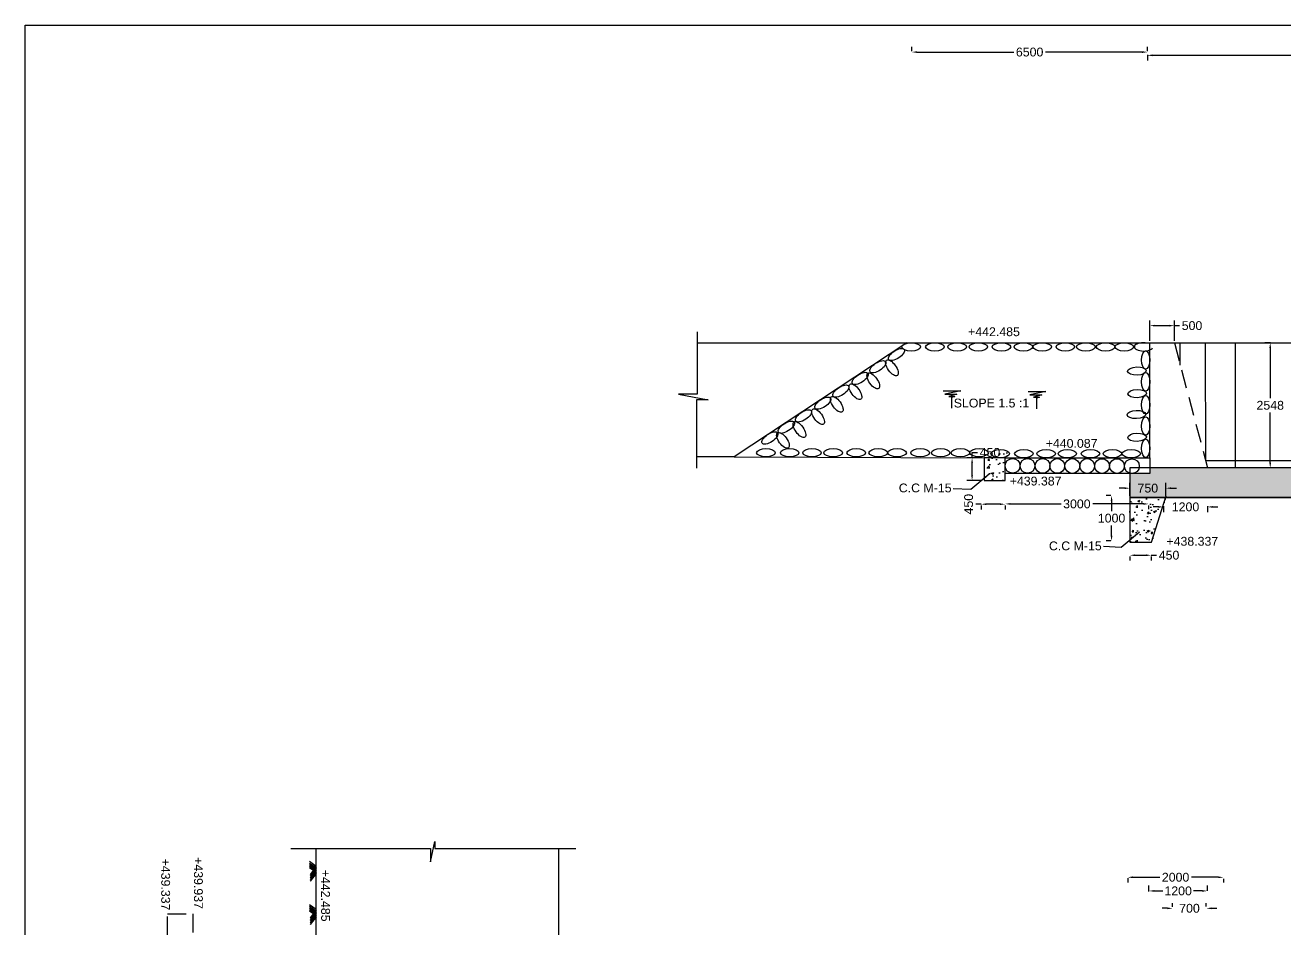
# Model space of a CAD drawing. Header units: metres. Extents: x 450 to 1468, y 479 to 784.
# Drawn here: x 1276.64 to 1319.42, y 753.38 to 784.07 of the extents above; entities that cross this region are included whole.
import ezdxf

# ---------------------------------------------------------------- set-up
doc = ezdxf.new("R2010")
doc.units = ezdxf.units.M
doc.header["$MEASUREMENT"] = 0
doc.linetypes.add('HIDDEN', pattern=[9.525, 6.35, -3.175])
for name, color, linetype in [('DIMENSION', 255, 'Continuous'), ('DRAWING', 7, 'Continuous'), ('TEXT', 255, 'Continuous')]:
    doc.layers.add(name, color=color, linetype=linetype)
doc.styles.get("Standard").update_dxf_attribs({"font": 'arial.ttf'})
doc.dimstyles.get("Standard").update_dxf_attribs({"dimtxt": 0.3, "dimasz": 0.18, "dimexe": 0.18, "dimexo": 0.0625, "dimgap": 0.09, "dimtad": 0, "dimtih": 1, "dimtoh": 1, "dimdec": 4, "dimzin": 0, "dimdsep": 46, "dimtxsty": 'Standard', "dimcen": 0.09, "dimadec": 0, "dimazin": 0, "dimtfac": 1, "dimtdec": 4, "dimtofl": 0, "dimtmove": 0, "dimatfit": 3, "dimfxl": 1, "dimtolj": 1, "dimtzin": 0, "dimarcsym": 0})

# ---------------------------------------------------------------- blocks, each defined once
blk = doc.blocks.new('*D64')
at = {"layer": 'Defpoints', "color": 0, "ltscale": 0.1, "transparency": 16777216}
for p in [(1315.665, 773.866), (1314.832, 773.285), (1315.665, 773.285)]:
    blk.add_point(p, dxfattribs=at)
at = {"layer": 'DIMENSION', "color": 0, "lineweight": -2, "ltscale": 0.1, "transparency": 16777216}
for p, q in [((1314.832, 773.347), (1314.832, 774.046)), ((1315.012, 773.866), (1315.485, 773.866)), ((1315.665, 773.347), (1315.665, 774.046)), ((1315.665, 773.866), (1315.845, 773.866))]:
    blk.add_line(p, q, dxfattribs=at)
at = {"layer": 'DIMENSION', "color": 0, "ltscale": 0.1, "transparency": 16777216}
for points in [[(1315.012, 773.896), (1315.012, 773.836), (1314.832, 773.866)], [(1315.485, 773.896), (1315.485, 773.836), (1315.665, 773.866)]]:
    blk.add_solid(points, dxfattribs=at)
at = {"layer": 'DIMENSION', "color": 0, "ltscale": 0.1, "transparency": 16777216, "insert": (1316.265, 773.866), "char_height": 0.3, "attachment_point": 5}
blk.add_mtext('\\A1;500', dxfattribs=at)
blk = doc.blocks.new('*D65')
at = {"layer": 'Defpoints', "color": 0, "ltscale": 0.1, "transparency": 16777216}
for p in [(1318.921, 773.285), (1318.989, 773.285), (1318.99, 769.036)]:
    blk.add_point(p, dxfattribs=at)
at = {"layer": 'DIMENSION', "color": 0, "lineweight": -2, "ltscale": 0.1, "transparency": 16777216}
for p, q in [((1318.927, 773.285), (1318.741, 773.285)), ((1318.921, 773.105), (1318.921, 771.404)), ((1318.921, 769.216), (1318.921, 770.917)), ((1318.927, 769.036), (1318.741, 769.036))]:
    blk.add_line(p, q, dxfattribs=at)
at = {"layer": 'DIMENSION', "color": 0, "ltscale": 0.1, "transparency": 16777216}
for points in [[(1318.891, 773.105), (1318.951, 773.105), (1318.921, 773.285)], [(1318.891, 769.216), (1318.951, 769.216), (1318.921, 769.036)]]:
    blk.add_solid(points, dxfattribs=at)
at = {"layer": 'DIMENSION', "color": 0, "ltscale": 0.1, "transparency": 16777216, "insert": (1318.921, 771.16), "char_height": 0.3, "attachment_point": 5}
blk.add_mtext('\\A1;2548', dxfattribs=at)
blk = doc.blocks.new('*D66')
at = {"layer": 'Defpoints', "color": 0, "ltscale": 0.1, "transparency": 16777216}
for p in [(1315.374, 768.347), (1314.153, 768.028), (1315.374, 768.028)]:
    blk.add_point(p, dxfattribs=at)
at = {"layer": 'DIMENSION', "color": 0, "lineweight": -2, "ltscale": 0.1, "transparency": 16777216}
for p, q in [((1313.973, 768.347), (1313.793, 768.347)), ((1314.153, 768.09), (1314.153, 768.527)), ((1315.374, 768.09), (1315.374, 768.527)), ((1315.554, 768.347), (1315.734, 768.347))]:
    blk.add_line(p, q, dxfattribs=at)
at = {"layer": 'DIMENSION', "color": 0, "ltscale": 0.1, "transparency": 16777216}
for points in [[(1313.973, 768.377), (1313.973, 768.317), (1314.153, 768.347)], [(1315.554, 768.377), (1315.554, 768.317), (1315.374, 768.347)]]:
    blk.add_solid(points, dxfattribs=at)
at = {"layer": 'DIMENSION', "color": 0, "ltscale": 0.1, "transparency": 16777216, "insert": (1314.764, 768.347), "char_height": 0.3, "attachment_point": 5}
blk.add_mtext('\\A1;750', dxfattribs=at)
blk = doc.blocks.new('*D67')
at = {"layer": 'Defpoints', "color": 0, "ltscale": 0.1, "transparency": 16777216}
for p in [(1313.569, 768.102), (1313.533, 766.555), (1313.569, 766.555)]:
    blk.add_point(p, dxfattribs=at)
at = {"layer": 'DIMENSION', "color": 0, "lineweight": -2, "ltscale": 0.1, "transparency": 16777216}
for p, q in [((1313.507, 768.102), (1313.353, 768.102)), ((1313.533, 767.922), (1313.533, 767.572)), ((1313.533, 766.735), (1313.533, 767.085)), ((1313.507, 766.555), (1313.353, 766.555))]:
    blk.add_line(p, q, dxfattribs=at)
at = {"layer": 'DIMENSION', "color": 0, "ltscale": 0.1, "transparency": 16777216}
for points in [[(1313.503, 767.922), (1313.563, 767.922), (1313.533, 768.102)], [(1313.503, 766.735), (1313.563, 766.735), (1313.533, 766.555)]]:
    blk.add_solid(points, dxfattribs=at)
at = {"layer": 'DIMENSION', "color": 0, "ltscale": 0.1, "transparency": 16777216, "insert": (1313.533, 767.329), "char_height": 0.3, "attachment_point": 5}
blk.add_mtext('\\A1;1000', dxfattribs=at)
blk = doc.blocks.new('*D68')
at = {"layer": 'Defpoints', "color": 0, "ltscale": 0.1, "transparency": 16777216}
for p in [(1309.919, 767.824), (1314.79, 767.824), (1314.79, 767.812)]:
    blk.add_point(p, dxfattribs=at)
at = {"layer": 'DIMENSION', "color": 0, "lineweight": -2, "ltscale": 0.1, "transparency": 16777216}
for p, q in [((1309.919, 767.761), (1309.919, 767.632)), ((1310.099, 767.812), (1311.817, 767.812)), ((1314.61, 767.812), (1312.892, 767.812)), ((1314.79, 767.761), (1314.79, 767.632))]:
    blk.add_line(p, q, dxfattribs=at)
at = {"layer": 'DIMENSION', "color": 0, "ltscale": 0.1, "transparency": 16777216}
for points in [[(1310.099, 767.842), (1310.099, 767.782), (1309.919, 767.812)], [(1314.61, 767.842), (1314.61, 767.782), (1314.79, 767.812)]]:
    blk.add_solid(points, dxfattribs=at)
at = {"layer": 'DIMENSION', "color": 0, "ltscale": 0.1, "transparency": 16777216, "insert": (1312.354, 767.812), "char_height": 0.3, "attachment_point": 5}
blk.add_mtext('\\A1;3000', dxfattribs=at)
blk = doc.blocks.new('*D69')
at = {"layer": 'Defpoints', "color": 0, "ltscale": 0.1, "transparency": 16777216}
for p in [(1309.102, 767.824), (1309.102, 767.804), (1309.919, 767.824)]:
    blk.add_point(p, dxfattribs=at)
at = {"layer": 'DIMENSION', "color": 0, "lineweight": -2, "ltscale": 0.1, "transparency": 16777216}
for p, q in [((1309.102, 767.804), (1308.922, 767.804)), ((1309.102, 767.761), (1309.102, 767.624)), ((1309.739, 767.804), (1309.282, 767.804)), ((1309.919, 767.761), (1309.919, 767.624))]:
    blk.add_line(p, q, dxfattribs=at)
at = {"layer": 'DIMENSION', "color": 0, "ltscale": 0.1, "transparency": 16777216}
for points in [[(1309.282, 767.834), (1309.282, 767.774), (1309.102, 767.804)], [(1309.739, 767.834), (1309.739, 767.774), (1309.919, 767.804)]]:
    blk.add_solid(points, dxfattribs=at)
at = {"layer": 'DIMENSION', "color": 0, "ltscale": 0.1, "transparency": 16777216, "insert": (1308.679, 767.804), "char_height": 0.3, "attachment_point": 5, "rotation": 90}
blk.add_mtext('\\A1;450', dxfattribs=at)
blk = doc.blocks.new('*D70')
at = {"layer": 'Defpoints', "color": 0, "ltscale": 0.1, "transparency": 16777216}
for p in [(1308.796, 769.38), (1309.203, 769.38), (1309.203, 768.605)]:
    blk.add_point(p, dxfattribs=at)
at = {"layer": 'DIMENSION', "color": 0, "lineweight": -2, "ltscale": 0.1, "transparency": 16777216}
for p, q in [((1309.14, 769.38), (1308.616, 769.38)), ((1308.796, 769.38), (1308.796, 769.56)), ((1308.796, 769.56), (1308.976, 769.56)), ((1308.796, 768.785), (1308.796, 769.2)), ((1309.14, 768.605), (1308.616, 768.605))]:
    blk.add_line(p, q, dxfattribs=at)
at = {"layer": 'DIMENSION', "color": 0, "ltscale": 0.1, "transparency": 16777216}
for points in [[(1308.766, 769.2), (1308.826, 769.2), (1308.796, 769.38)], [(1308.766, 768.785), (1308.826, 768.785), (1308.796, 768.605)]]:
    blk.add_solid(points, dxfattribs=at)
at = {"layer": 'DIMENSION', "color": 0, "ltscale": 0.1, "transparency": 16777216, "insert": (1309.403, 769.56), "char_height": 0.3, "attachment_point": 5}
blk.add_mtext('\\A1;450', dxfattribs=at)
blk = doc.blocks.new('*D71')
at = {"layer": 'Defpoints', "color": 0, "ltscale": 0.1, "transparency": 16777216}
for p in [(1315.301, 767.798), (1315.301, 767.711), (1316.786, 767.799)]:
    blk.add_point(p, dxfattribs=at)
at = {"layer": 'DIMENSION', "color": 0, "lineweight": -2, "ltscale": 0.1, "transparency": 16777216}
for p, q in [((1315.121, 767.711), (1314.941, 767.711)), ((1315.301, 767.736), (1315.301, 767.531)), ((1316.786, 767.737), (1316.786, 767.531)), ((1316.966, 767.711), (1317.146, 767.711))]:
    blk.add_line(p, q, dxfattribs=at)
at = {"layer": 'DIMENSION', "color": 0, "ltscale": 0.1, "transparency": 16777216}
for points in [[(1315.121, 767.741), (1315.121, 767.681), (1315.301, 767.711)], [(1316.966, 767.741), (1316.966, 767.681), (1316.786, 767.711)]]:
    blk.add_solid(points, dxfattribs=at)
at = {"layer": 'DIMENSION', "color": 0, "ltscale": 0.1, "transparency": 16777216, "insert": (1316.044, 767.711), "char_height": 0.3, "attachment_point": 5}
blk.add_mtext('\\A1;1200', dxfattribs=at)
blk = doc.blocks.new('*D72')
at = {"layer": 'Defpoints', "color": 0, "ltscale": 0.1, "transparency": 16777216}
for p in [(1314.153, 766.085), (1314.878, 766.085), (1314.878, 766.07)]:
    blk.add_point(p, dxfattribs=at)
at = {"layer": 'DIMENSION', "color": 0, "lineweight": -2, "ltscale": 0.1, "transparency": 16777216}
for p, q in [((1314.153, 766.022), (1314.153, 765.89)), ((1314.333, 766.07), (1314.698, 766.07)), ((1314.878, 766.07), (1315.058, 766.07)), ((1314.878, 766.022), (1314.878, 765.89))]:
    blk.add_line(p, q, dxfattribs=at)
at = {"layer": 'DIMENSION', "color": 0, "ltscale": 0.1, "transparency": 16777216}
for points in [[(1314.333, 766.1), (1314.333, 766.04), (1314.153, 766.07)], [(1314.698, 766.1), (1314.698, 766.04), (1314.878, 766.07)]]:
    blk.add_solid(points, dxfattribs=at)
at = {"layer": 'DIMENSION', "color": 0, "ltscale": 0.1, "transparency": 16777216, "insert": (1315.485, 766.07), "char_height": 0.3, "attachment_point": 5}
blk.add_mtext('\\A1;450', dxfattribs=at)
blk = doc.blocks.new('*D74')
at = {"layer": 'Defpoints', "color": 0, "ltscale": 0.1, "transparency": 16777216}
for p in [(1306.748, 783.129), (1314.751, 783.156), (1314.751, 783.129)]:
    blk.add_point(p, dxfattribs=at)
at = {"layer": 'DIMENSION', "color": 0, "lineweight": -2, "ltscale": 0.1, "transparency": 16777216}
for p, q in [((1306.748, 783.192), (1306.748, 783.336)), ((1314.751, 783.192), (1314.751, 783.336)), ((1306.928, 783.156), (1310.211, 783.156)), ((1314.571, 783.156), (1311.288, 783.156))]:
    blk.add_line(p, q, dxfattribs=at)
at = {"layer": 'DIMENSION', "color": 0, "ltscale": 0.1, "transparency": 16777216}
for points in [[(1306.928, 783.186), (1306.928, 783.126), (1306.748, 783.156)], [(1314.571, 783.186), (1314.571, 783.126), (1314.751, 783.156)]]:
    blk.add_solid(points, dxfattribs=at)
at = {"layer": 'DIMENSION', "color": 0, "ltscale": 0.1, "transparency": 16777216, "insert": (1310.75, 783.156), "char_height": 0.3, "attachment_point": 5}
blk.add_mtext('\\A1;6500', dxfattribs=at)
blk = doc.blocks.new('*D75')
at = {"layer": 'Defpoints', "color": 0, "ltscale": 0.1, "transparency": 16777216}
for p in [(1314.751, 783.129), (1330.514, 783.129), (1330.514, 783.046)]:
    blk.add_point(p, dxfattribs=at)
at = {"layer": 'DIMENSION', "color": 0, "lineweight": -2, "ltscale": 0.1, "transparency": 16777216}
for p, q in [((1314.751, 783.067), (1314.751, 782.866)), ((1314.931, 783.046), (1322.095, 783.046)), ((1330.334, 783.046), (1323.17, 783.046)), ((1330.514, 783.067), (1330.514, 782.866))]:
    blk.add_line(p, q, dxfattribs=at)
at = {"layer": 'DIMENSION', "color": 0, "ltscale": 0.1, "transparency": 16777216}
for points in [[(1314.931, 783.076), (1314.931, 783.016), (1314.751, 783.046)], [(1330.334, 783.076), (1330.334, 783.016), (1330.514, 783.046)]]:
    blk.add_solid(points, dxfattribs=at)
at = {"layer": 'DIMENSION', "color": 0, "ltscale": 0.1, "transparency": 16777216, "insert": (1322.633, 783.046), "char_height": 0.3, "attachment_point": 5}
blk.add_mtext('\\A1;9750', dxfattribs=at)
blk = doc.blocks.new('*D151')
at = {"layer": 'Defpoints', "color": 0, "ltscale": 0.1, "transparency": 16777216}
for p in [(1315.606, 754.073), (1316.751, 754.08), (1316.751, 754.08)]:
    blk.add_point(p, dxfattribs=at)
at = {"layer": 'DIMENSION', "color": 0, "lineweight": -2, "ltscale": 0.1, "transparency": 16777216}
for p, q in [((1315.606, 754.136), (1315.606, 754.26)), ((1316.751, 754.143), (1316.751, 754.26)), ((1315.426, 754.08), (1315.246, 754.08)), ((1316.931, 754.08), (1317.111, 754.08))]:
    blk.add_line(p, q, dxfattribs=at)
at = {"layer": 'DIMENSION', "color": 0, "ltscale": 0.1, "transparency": 16777216}
for points in [[(1315.426, 754.11), (1315.426, 754.05), (1315.606, 754.08)], [(1316.931, 754.11), (1316.931, 754.05), (1316.751, 754.08)]]:
    blk.add_solid(points, dxfattribs=at)
at = {"layer": 'DIMENSION', "color": 0, "ltscale": 0.1, "transparency": 16777216, "insert": (1316.179, 754.08), "char_height": 0.3, "attachment_point": 5}
blk.add_mtext('\\A1;700', dxfattribs=at)
blk = doc.blocks.new('*D152')
at = {"layer": 'Defpoints', "color": 0, "ltscale": 0.1, "transparency": 16777216}
for p in [(1316.786, 754.67), (1314.801, 754.593), (1316.786, 754.607)]:
    blk.add_point(p, dxfattribs=at)
at = {"layer": 'DIMENSION', "color": 0, "lineweight": -2, "ltscale": 0.1, "transparency": 16777216}
for p, q in [((1314.801, 754.656), (1314.801, 754.85)), ((1314.981, 754.67), (1315.27, 754.67)), ((1316.606, 754.67), (1316.317, 754.67)), ((1316.786, 754.67), (1316.786, 754.85))]:
    blk.add_line(p, q, dxfattribs=at)
at = {"layer": 'DIMENSION', "color": 0, "ltscale": 0.1, "transparency": 16777216}
for points in [[(1314.981, 754.7), (1314.981, 754.64), (1314.801, 754.67)], [(1316.606, 754.7), (1316.606, 754.64), (1316.786, 754.67)]]:
    blk.add_solid(points, dxfattribs=at)
at = {"layer": 'DIMENSION', "color": 0, "ltscale": 0.1, "transparency": 16777216, "insert": (1315.794, 754.67), "char_height": 0.3, "attachment_point": 5}
blk.add_mtext('\\A1;1200', dxfattribs=at)
blk = doc.blocks.new('*D153')
at = {"layer": 'Defpoints', "color": 0, "ltscale": 0.1, "transparency": 16777216}
for p in [(1314.08, 755.162), (1317.334, 755.148), (1317.334, 755.134)]:
    blk.add_point(p, dxfattribs=at)
at = {"layer": 'DIMENSION', "color": 0, "lineweight": -2, "ltscale": 0.1, "transparency": 16777216}
for p, q in [((1314.08, 755.099), (1314.08, 754.954)), ((1314.26, 755.134), (1315.167, 755.134)), ((1317.154, 755.134), (1316.247, 755.134)), ((1317.334, 755.086), (1317.334, 754.954))]:
    blk.add_line(p, q, dxfattribs=at)
at = {"layer": 'DIMENSION', "color": 0, "ltscale": 0.1, "transparency": 16777216}
for points in [[(1314.26, 755.164), (1314.26, 755.104), (1314.08, 755.134)], [(1317.154, 755.164), (1317.154, 755.104), (1317.334, 755.134)]]:
    blk.add_solid(points, dxfattribs=at)
at = {"layer": 'DIMENSION', "color": 0, "ltscale": 0.1, "transparency": 16777216, "insert": (1315.707, 755.134), "char_height": 0.3, "attachment_point": 5}
blk.add_mtext('\\A1;2000', dxfattribs=at)

msp = doc.modelspace()

# ---------------------------------------------------------------- hatches: boundary and pattern name
at = {"layer": 'DIMENSION', "ltscale": 0.1}
h = msp.add_hatch(dxfattribs=at)
h.set_pattern_fill('AR-CONC', scale=0.09)
h.set_pattern_definition([(50, (0, 0), (0.64553416, -0.05647692), [0.0675, -0.7425]), (355, (0, 0), (-0.1248762, 0.67697292), [0.054, -0.594]), (100.451444, (0.0538, -0.0047), (0.52065796, 0.620496), [0.05736617, -0.6310279]), (46.1842, (0, 0.18), (0.9605172, -0.14896735), [0.10125, -1.11375]), (96.635635, (0.08, 0.1676), (0.84119575, 0.87670674), [0.0860493, -0.9465424]), (351.184164, (0, 0.18), (0.84119575, 0.87670674), [0.081, -0.891]), (21, (0.09, 0.135), (0.53721635, -0.362357), [0.0675, -0.7425]), (326, (0.09, 0.135), (0.2189838, 0.65263504), [0.054, -0.594]), (71.451445, (0.13477, 0.1048), (0.75620014, 0.29027804), [0.05736617, -0.6310279]), (37.5, (0, 0), (0.01094387, 0.29960447), [0, -0.5868, 0, -0.603, 0, -0.59625]), (7.5, (0, 0), (0.236762584, 0.35497054), [0, -0.3438, 0, -0.5733, 0, -0.22725]), (327.5, (-0.2007, 0), (0.480440193, -0.020299385), [0, -0.225, 0, -0.702, 0, -0.9315]), (317.5, (-0.2907, 0), (0.52486755, 0.09009448), [0, -0.2925, 0, -0.4662, 0, -0.6615])])
edge = h.paths.add_edge_path()
edge.add_line((1309.9193, 769.38042), (1309.75517, 769.38042))
edge.add_ellipse((1309.74825, 769.5197), major_axis=(-0.31529, 0), ratio=0.44187519, start_angle=88.743118, end_angle=91.256882, ccw=False)
edge.add_ellipse((1309.74825, 769.5197), major_axis=(-0.31529, 0), ratio=0.44187519, start_angle=91.256882, end_angle=448.743118)
edge.add_line((1309.74133, 769.38042), (1309.20271, 769.38042))
edge.add_line((1309.20271, 769.38042), (1309.20271, 768.60505))
edge.add_line((1309.20271, 768.60505), (1309.9193, 768.60505))
edge.add_line((1309.9193, 768.60505), (1309.9193, 769.38042))
h.paths.add_polyline_path([(1315.37426, 768.02792), (1314.15341, 768.02792), (1314.15341, 766.5104), (1314.89314, 766.5104)])
at = {"layer": 'DRAWING', "ltscale": 0.1}
h = msp.add_hatch(dxfattribs=at)
h.set_pattern_fill('AR-CONC', scale=0.05)
h.set_pattern_definition([(50, (0, 0), (0.35863009, -0.03137607), [0.0375, -0.4125]), (355, (0, 0), (-0.06937567, 0.37609607), [0.03, -0.33]), (100.451444, (0.0299, -0.0026), (0.28925442, 0.344719995), [0.0318701, -0.35057106]), (46.1842, (0, 0.1), (0.53362067, -0.08275964), [0.05625, -0.61875]), (96.635635, (0.04447, 0.0931), (0.46733097, 0.4870593), [0.04780517, -0.52585688]), (351.184164, (0, 0.1), (0.46733097, 0.4870593), [0.045, -0.495]), (21, (0.05, 0.075), (0.298453526, -0.201309445), [0.0375, -0.4125]), (326, (0.05, 0.075), (0.12165767, 0.36257502), [0.03, -0.33]), (71.451445, (0.07487, 0.05822), (0.42011119, 0.16126558), [0.031870095, -0.35057106]), (37.5, (0, 0), (0.006079928, 0.166446927), [0, -0.326, 0, -0.335, 0, -0.33125]), (7.5, (0, 0), (0.131534769, 0.197205856), [0, -0.191, 0, -0.3185, 0, -0.12625]), (327.5, (-0.1115, 0), (0.266911218, -0.011277436), [0, -0.125, 0, -0.39, 0, -0.5175]), (317.5, (-0.1615, 0), (0.291593085, 0.05005249), [0, -0.1625, 0, -0.259, 0, -0.3675])])
h.paths.add_polyline_path([(1329.86135, 769.03596), (1314.83193, 769.03596), (1314.83193, 768.84134), (1314.15341, 768.84134), (1314.15341, 768.02792), (1329.86135, 768.02792)])
h.paths.add_polyline_path([(1320.87743, 768.22695), (1322.56447, 768.22695), (1322.56447, 768.84517), (1320.87743, 768.84517)], flags=24)

# ---------------------------------------------------------------- linework, layer by layer
for points in [[(1299.45589, 773.28334), (1324.44623, 773.28544), (1340.43173, 781.39892), (1355.39148, 781.39892), (1368.92935, 772.1698)], [(1299.46283, 773.65495), (1299.46283, 771.54067), (1298.82809, 771.54067), (1299.82998, 771.34788), (1299.43174, 771.34788), (1299.43174, 769.02268)], [(1306.576, 773.28394), (1300.71147, 769.41426), (1299.44776, 769.41426)], [(1314.83193, 769.38042), (1314.8316, 773.28463)], [(1315.86456, 772.52987), (1315.8645, 773.28472)], [(1329.86164, 769.28079), (1316.72851, 769.28079), (1316.72817, 773.28479)], [(1317.72972, 773.28488), (1317.72972, 769.03596)], [(1307.81912, 771.65133), (1308.41679, 771.65133), (1307.87395, 771.53919), (1308.27845, 771.53919), (1308.00444, 771.46096), (1308.20799, 771.46096), (1308.10097, 771.42705), (1308.10097, 771.06718)], [(1310.70055, 771.63017), (1311.29822, 771.63017), (1310.75538, 771.51803), (1311.15989, 771.51803), (1310.88587, 771.43981), (1311.08942, 771.43981), (1310.9824, 771.40589), (1310.9824, 771.04602)], [(1300.71147, 769.41426), (1309.20271, 769.38042)], [(1328.99797, 769.28072), (1316.7257, 769.28072)], [(1314.15341, 768.08253), (1314.15341, 766.5104), (1314.89314, 766.5104), (1315.39157, 768.08253)], [(1329.86135, 768.02792), (1314.15341, 768.02792)], [(1285.65867, 756.11321), (1290.40216, 756.11321), (1290.40216, 755.66296), (1290.54422, 756.34418), (1290.54422, 756.11118), (1295.34282, 756.11118)], [(1294.74889, 756.11118), (1294.74889, 720.48783), (1285.39041, 720.4955)], [(1286.52398, 743.15766), (1286.52398, 756.11981)], [(1286.52398, 755.50533), (1286.2974, 755.66826)], [(1286.52398, 755.4448), (1286.2974, 755.60773)], [(1286.52398, 755.39126), (1286.2974, 755.55419)], [(1286.52398, 755.33309), (1286.2974, 755.49602)], [(1286.52398, 755.48609), (1286.32047, 755.22957), (1286.32047, 755.22957)], [(1286.52398, 755.29123), (1286.2974, 755.45416)], [(1286.52398, 755.42928), (1286.32047, 755.17276), (1286.32047, 755.17276)], [(1286.52398, 755.37338), (1286.32047, 755.11685), (1286.32047, 755.11685)], [(1286.52398, 755.31295), (1286.32047, 755.05643), (1286.32047, 755.05643)], [(1286.52398, 755.26071), (1286.32047, 755.00419), (1286.32047, 755.00419)], [(1286.52398, 754.03514), (1286.2974, 754.19807)], [(1286.52398, 753.9746), (1286.2974, 754.13753)], [(1286.52398, 753.92107), (1286.2974, 754.084)], [(1286.52398, 753.8629), (1286.2974, 754.02583)], [(1286.52398, 753.82104), (1286.2974, 753.98397)], [(1286.52398, 754.0159), (1286.32047, 753.75938), (1286.32047, 753.75938)], [(1286.52398, 753.95909), (1286.32047, 753.70257), (1286.32047, 753.70257)], [(1286.52398, 753.90318), (1286.32047, 753.64666), (1286.32047, 753.64666)], [(1286.52398, 753.84276), (1286.32047, 753.58624), (1286.32047, 753.58624)], [(1286.52398, 753.79052), (1286.32047, 753.534), (1286.32047, 753.534)]]:
    msp.add_lwpolyline(points, dxfattribs=at)
at = {"layer": 'DRAWING', "linetype": 'HIDDEN', "ltscale": 0.1}
for points in [[(1315.66451, 773.2847), (1316.79057, 769.03596)], [(1281.4721, 741.7359), (1281.4721, 753.88908), (1282.33421, 753.88908), (1282.33421, 741.07888)]]:
    msp.add_lwpolyline(points, dxfattribs=at)
at = {"layer": 'DRAWING', "ltscale": 0.1}
for points in [[(1309.9193, 769.38042), (1309.20271, 769.38042), (1309.20271, 768.60505), (1309.9193, 768.60505)], [(1314.83193, 768.84134), (1309.9193, 768.84134), (1309.9193, 769.38042), (1314.83193, 769.38042)], [(1314.15341, 768.02792), (1329.86135, 768.02792), (1329.86135, 769.03596), (1314.15341, 769.03596)]]:
    msp.add_lwpolyline(points, close=True, dxfattribs=at)
at = {"layer": 'DRAWING'}
for centre in [(1310.16992, 769.10694), (1310.67759, 769.10599), (1311.18895, 769.1045), (1311.68676, 769.10304), (1312.20096, 769.10154), (1312.70315, 769.10007), (1313.21082, 769.09858), (1313.71563, 769.09711), (1314.22241, 769.09563)]:
    msp.add_circle(centre, 0.25061, dxfattribs=at)
for centre, major_axis in [((1306.22671, 772.88655), (0.26327, 0.17347)), ((1306.72567, 773.14463), (-0.31529, 0)), ((1307.53259, 773.14463), (-0.31529, 0)), ((1308.28856, 773.14463), (-0.31529, 0)), ((1309.0091, 773.14463), (-0.31529, 0)), ((1309.7926, 773.14463), (-0.31529, 0)), ((1310.53909, 773.14463), (-0.31529, 0)), ((1311.17857, 773.14463), (-0.31529, 0)), ((1311.96348, 773.14463), (-0.31529, 0)), ((1312.66038, 773.14463), (-0.31529, 0)), ((1313.32975, 773.14463), (-0.31529, 0)), ((1313.96364, 773.14463), (-0.31529, 0)), ((1314.68905, 772.69861), (0, -0.31529)), ((1305.59545, 772.4706), (0.26327, 0.17347)), ((1306.07464, 772.43469), (0.18338, -0.25647)), ((1304.99378, 772.07415), (0.26327, 0.17347)), ((1305.44043, 771.99116), (0.18338, -0.25647)), ((1314.39411, 772.32522), (-0.31506, -0.01201)), ((1314.69239, 771.96006), (0, -0.31529)), ((1304.33954, 771.64306), (0.26327, 0.17347)), ((1304.83402, 771.6228), (0.18338, -0.25647)), ((1303.72467, 771.23391), (0.26327, 0.17347)), ((1304.19874, 771.19307), (0.18338, -0.25647)), ((1314.4034, 771.5583), (-0.31506, -0.01201)), ((1314.69239, 771.17656), (0, -0.31529)), ((1303.06924, 770.80204), (0.26327, 0.17347)), ((1303.56573, 770.77751), (0.18338, -0.25647)), ((1314.37733, 770.84926), (-0.31506, -0.01201)), ((1302.48731, 770.4186), (0.26327, 0.17347)), ((1302.93104, 770.33966), (0.18338, -0.25647)), ((1314.69239, 770.45601), (0, -0.31529)), ((1301.92837, 770.05031), (0.26327, 0.17347)), ((1302.37243, 769.97094), (0.18338, -0.25647)), ((1314.39876, 770.07564), (-0.31506, -0.01201)), ((1301.79489, 769.55048), (-0.31529, 0)), ((1302.60182, 769.55048), (-0.31529, 0)), ((1303.35779, 769.55048), (-0.31529, 0)), ((1304.07833, 769.55048), (-0.31529, 0)), ((1304.86183, 769.55048), (-0.31529, 0)), ((1305.60832, 769.55048), (-0.31529, 0)), ((1306.24779, 769.55048), (-0.31529, 0)), ((1307.0327, 769.55048), (-0.31529, 0)), ((1307.72961, 769.55048), (-0.31529, 0)), ((1308.39898, 769.55048), (-0.31529, 0)), ((1309.03287, 769.55048), (-0.31529, 0)), ((1309.74825, 769.5197), (-0.31529, 0)), ((1310.55517, 769.5197), (-0.31529, 0)), ((1311.31114, 769.5197), (-0.31529, 0)), ((1312.03168, 769.5197), (-0.31529, 0)), ((1312.81518, 769.5197), (-0.31529, 0)), ((1313.56168, 769.5197), (-0.31529, 0)), ((1314.20115, 769.5197), (-0.31529, 0)), ((1314.69239, 769.70004), (0, -0.31529))]:
    msp.add_ellipse(centre, major_axis=major_axis, ratio=0.44187519, dxfattribs=at)
msp.add_ellipse((1314.61721, 773.14463), major_axis=(-0.31529, 0), ratio=0.44187519, start_param=4.52439167, end_param=9.21548601, dxfattribs=at)
at = {"layer": 'TEXT', "ltscale": 0.1}
msp.add_lwpolyline([(1276.63761, 784.06921), (1467.77643, 784.06921), (1467.77643, 698.29067), (1276.63761, 698.29067)], close=True, dxfattribs=at)

# ---------------------------------------------------------------- texts
at = {"layer": 'TEXT', "char_height": 0.3, "width": 2.8487187, "attachment_point": 3}
for s, insert in [('+442.485', (1310.4191, 773.80961)), ('SLOPE 1.5 :1', (1310.73519, 771.38847)), ('+440.087', (1313.05568, 770.01847)), ('+439.387', (1311.83253, 768.73907)), ('C.C M-15', (1308.099, 768.50499)), ('+438.337', (1317.15468, 766.6936)), ('C.C M-15', (1313.19813, 766.53777))]:
    msp.add_mtext(s, dxfattribs=dict(at, insert=insert))
at = {"layer": 'TEXT', "char_height": 0.3, "width": 2.8487187, "attachment_point": 3, "rotation": 270}
for s, insert in [('+439.337', (1281.55764, 754.00857)), ('+439.937', (1282.6693, 754.05906)), ('  +442.485', (1286.98937, 753.63019))]:
    msp.add_mtext(s, dxfattribs=dict(at, insert=insert))

# ---------------------------------------------------------------- dimensions: what is measured, and where the dimension line sits
at = {"layer": 'DIMENSION', "ltscale": 0.1}
for base, p1, p2, text, picture, middle in [((1314.75125, 783.15609), (1306.74778, 783.12939), (1314.75125, 783.12939), '6500', '*D74', (1310.74952, 783.15609)), ((1330.51385, 783.04627), (1314.75125, 783.12939), (1330.51385, 783.12939), '9750', '*D75', (1322.63255, 783.04627)), ((1315.66451, 773.86613), (1314.8316, 773.28463), (1315.66451, 773.2847), '500', '*D64', (1316.26541, 773.86613)), ((1315.37426, 768.34711), (1314.15341, 768.02792), (1315.37426, 768.02792), '750', '*D66', (1314.76384, 768.34711)), ((1314.78956, 767.81197), (1309.9193, 767.82352), (1314.78956, 767.82352), '3000', '*D68', (1312.35443, 767.81197)), ((1315.30148, 767.71147), (1316.78594, 767.79936), (1315.30148, 767.79836), '1200', '*D71', (1316.04371, 767.71147)), ((1314.87785, 766.07017), (1314.15341, 766.08486), (1314.87785, 766.08486), '450', '*D72', (1315.48479, 766.07017)), ((1317.33407, 755.13424), (1314.07957, 755.16198), (1317.33407, 755.14811), '2000', '*D153', (1315.70682, 755.13424)), ((1316.78588, 754.66966), (1314.80124, 754.59336), (1316.78588, 754.60723), '1200', '*D152', (1315.79356, 754.66966)), ((1316.75119, 754.08023), (1315.60618, 754.07331), (1316.75119, 754.08023), '700', '*D151', (1316.17868, 754.08023))]:
    dim = msp.add_linear_dim(base=base, p1=p1, p2=p2, text=text, dimstyle='Standard', dxfattribs=at)
    dim.commit()
    dim.dimension.update_dxf_attribs({"geometry": picture, "text_midpoint": middle})
for base, p1, p2, text, picture, middle in [((1318.92088, 773.28498), (1318.98959, 769.03596), (1318.98924, 773.28498), '2548', '*D65', (1318.92088, 771.16047)), ((1308.79573, 769.38042), (1309.20271, 768.60505), (1309.20271, 769.38042), '450', '*D70', (1309.40267, 769.56042)), ((1313.53307, 766.55532), (1313.56923, 768.10177), (1313.56923, 766.55532), '1000', '*D67', (1313.53307, 767.32855))]:
    dim = msp.add_linear_dim(base=base, p1=p1, p2=p2, angle=90, text=text, dimstyle='Standard', dxfattribs=at)
    dim.commit()
    dim.dimension.update_dxf_attribs({"geometry": picture, "text_midpoint": middle})
dim = msp.add_linear_dim(base=(1309.10207, 767.80408), p1=(1309.9193, 767.82352), p2=(1309.10207, 767.82352), text='450', dimstyle='Standard', dxfattribs=at)
dim.commit()
dim.dimension.update_dxf_attribs({"geometry": '*D69', "text_midpoint": (1308.67889, 767.80408), "text_rotation": 90})

# ---------------------------------------------------------------- leaders
for points in [[(1309.37788, 768.82447), (1308.75613, 768.29933), (1308.1566, 768.3289)], [(1314.47702, 766.85725), (1313.85526, 766.33211), (1313.25573, 766.36169)]]:
    msp.add_leader(points, dimstyle='Standard', override={"dimgap": 0.09, "dimtad": 0}, dxfattribs=at)

doc.saveas('drawing.dxf')
